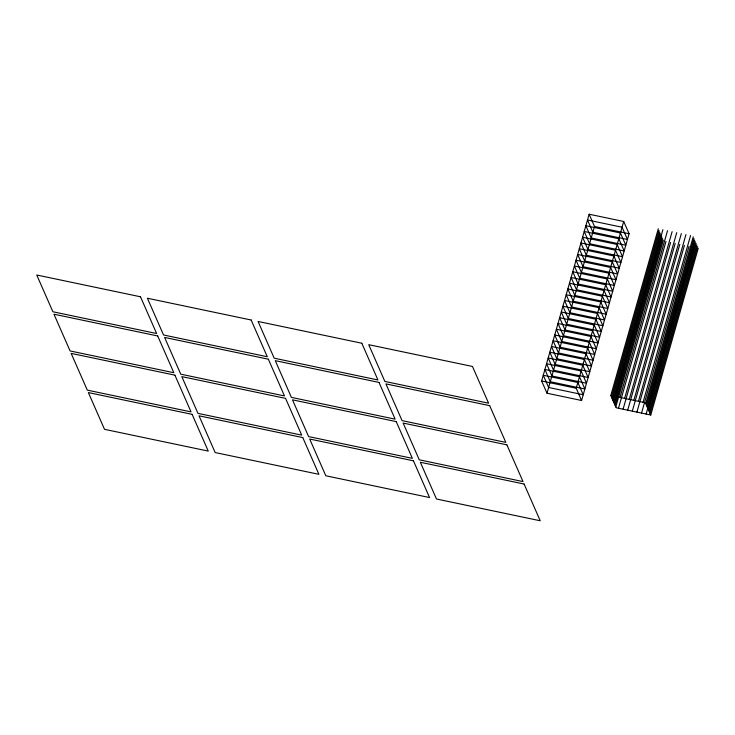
<?xml version="1.0" encoding="UTF-8"?>
<svg xmlns="http://www.w3.org/2000/svg" width="735" height="735" viewBox="0 0 735 735"><rect width="100%" height="100%" fill="white"/><g stroke="black" fill="none" stroke-linecap="round" stroke-linejoin="round"><path stroke-width="1.1" d="M541.631 380.987L589.13 214.225L623.712 221.483L629.087 233.73L581.587 400.492L547.005 393.234L541.631 380.987L576.212 388.245L581.587 400.492M547.005 393.234L594.505 226.472L589.13 214.225M576.212 388.245L623.712 221.483M698.25 248.246L650.751 415.009L616.169 407.75L610.785 395.503L658.294 228.741M611.511 397.13L659.01 230.377M612.227 398.765L659.727 232.003M612.944 400.4L660.443 233.638M613.661 402.036L661.16 235.273M615.397 396.468L662.906 229.706M614.377 403.662L661.877 236.909M615.094 405.297L662.593 238.535M615.811 406.933L663.31 240.17M620.009 397.433L667.518 230.68M618.475 408.228L665.974 241.475M624.621 398.407L672.121 231.644M623.087 409.202L670.586 242.44M629.233 399.371L676.733 232.609M627.69 410.167L675.199 243.404M633.846 400.336L681.345 233.583M632.302 411.131L679.811 244.378M638.458 401.31L685.957 234.548M636.914 412.105L684.414 245.343M643.061 402.275L690.569 235.512M641.526 413.07L689.026 246.308M645.725 403.57L693.234 236.817M646.442 405.205L693.95 238.452M647.158 406.841L694.667 240.079M646.138 414.035L693.638 247.282M647.884 408.476L695.383 241.714M648.601 410.102L696.1 243.349M649.317 411.738L696.817 244.985M650.034 413.373L697.533 246.611M594.505 226.472L629.087 233.73M610.785 395.503L645.367 402.762L650.751 415.009M622.076 227.234L587.495 219.976L592.869 232.223L627.451 239.481L622.076 227.234M620.432 232.986L585.85 225.728L591.234 237.975L625.816 245.233L620.432 232.986M618.796 238.737L584.215 231.479L589.589 243.726L624.171 250.984L618.796 238.737M617.161 244.489L582.579 237.221L587.954 249.468L622.536 256.726L617.161 244.489M615.517 250.231L580.944 242.973L586.319 255.22L620.9 262.478L615.517 250.231M613.881 255.982L579.299 248.724L584.683 260.971L619.265 268.229L613.881 255.982M612.246 261.733L577.664 254.475L583.039 266.722L617.62 273.98L612.246 261.733M610.61 267.485L576.029 260.227L581.403 272.474L615.985 279.732L610.61 267.485M608.966 273.236L574.384 265.978L579.768 278.225L614.35 285.483L608.966 273.236M607.33 278.988L572.749 271.729L578.123 283.976L612.705 291.235L607.33 278.988M605.695 284.739L571.113 277.481L576.488 289.728L611.07 296.986L605.695 284.739M604.051 290.49L569.478 283.232L574.853 295.479L609.434 302.737L604.051 290.49M602.415 296.233L567.833 288.974L573.217 301.221L607.79 308.479L602.415 296.233M600.78 301.984L566.198 294.726L571.573 306.973L606.154 314.231L600.78 301.984M599.144 307.735L564.563 300.477L569.937 312.724L604.519 319.982L599.144 307.735M597.5 313.487L562.918 306.229L568.302 318.475L602.884 325.734L597.5 313.487M595.864 319.238L561.283 311.98L566.657 324.227L601.239 331.485L595.864 319.238M594.229 324.989L559.647 317.731L565.022 329.978L599.604 337.236L594.229 324.989M592.585 330.741L558.012 323.483L563.387 335.73L597.968 342.988L592.585 330.741M590.949 336.492L556.367 329.234L561.751 341.481L596.324 348.739L590.949 336.492M589.314 342.244L554.732 334.976L560.107 347.223L594.688 354.481L589.314 342.244M587.678 347.986L553.097 340.728L558.471 352.975L593.053 360.233L587.678 347.986M586.034 353.737L551.452 346.479L556.836 358.726L591.418 365.984L586.034 353.737M584.399 359.488L549.817 352.23L555.191 364.477L589.773 371.735L584.399 359.488M582.763 365.24L548.181 357.982L553.556 370.229L588.138 377.487L582.763 365.24M581.119 370.991L546.546 363.733L551.921 375.98L586.502 383.238L581.119 370.991M579.483 376.743L544.901 369.485L550.285 381.731L584.858 388.99L579.483 376.743M577.848 382.494L543.266 375.236L548.641 387.483L583.222 394.741L577.848 382.494M140.495 296.784L36.75 275.009L52.883 311.75L156.628 333.525L140.495 296.784M251.149 320.01L147.404 298.235L163.537 334.976L267.283 356.751L251.149 320.01M361.813 343.236L258.068 321.461L274.201 358.202L377.937 379.977L361.813 343.236M472.467 366.462L368.722 344.687L384.855 381.428L488.6 403.203L472.467 366.462M157.703 335.978L53.958 314.203L70.091 350.944L173.837 372.719L157.703 335.978M268.358 359.204L164.612 337.429L180.746 374.17L284.491 395.944L268.358 359.204M379.021 382.43L275.276 360.655L291.409 397.396L395.145 419.171L379.021 382.43M489.675 405.656L385.93 383.881L402.063 420.622L505.809 442.396L489.675 405.656M174.912 375.162L71.166 353.388L87.3 390.129L191.045 411.903L174.912 375.162M285.566 398.388L181.821 376.614L197.954 413.355L301.699 435.129L285.566 398.388M396.229 421.614L292.484 399.84L308.617 436.581L412.353 458.355L396.229 421.614M506.884 444.85L403.138 423.066L419.272 459.807L523.017 481.59L506.884 444.85M192.12 414.356L88.375 392.582L104.508 429.323L208.253 451.097L192.12 414.356M302.774 437.582L199.029 415.808L215.162 452.549L318.907 474.323L302.774 437.582M413.438 460.808L309.692 439.034L325.825 475.775L429.562 497.549L413.438 460.808M524.092 484.034L420.346 462.26L436.48 499.001L540.225 520.775L524.092 484.034"/></g></svg>
